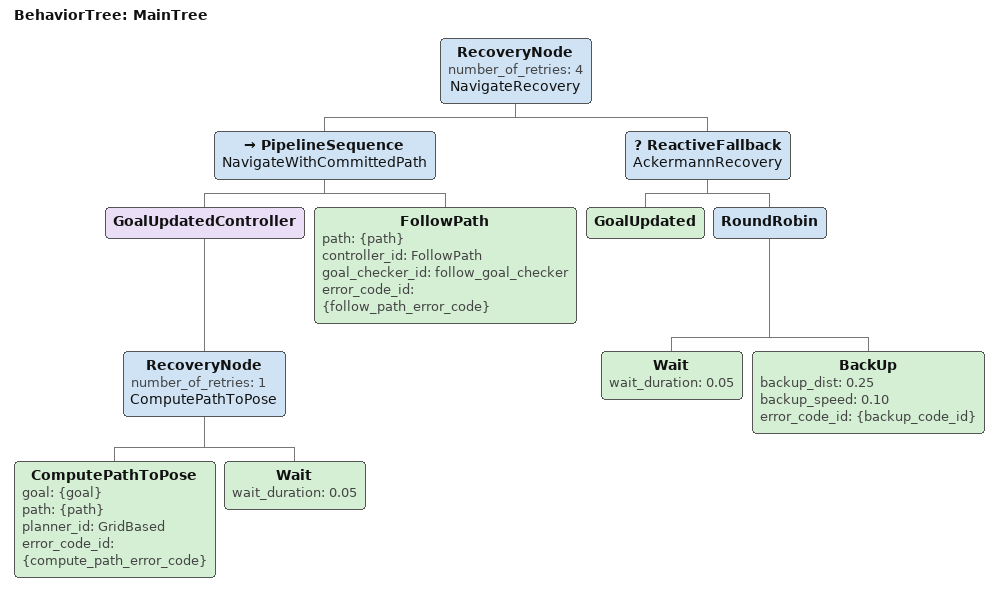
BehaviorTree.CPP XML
<root BTCPP_format="4" main_tree_to_execute="MainTree">
  <BehaviorTree ID="MainTree">
    <RecoveryNode number_of_retries="4" name="NavigateRecovery">
      <PipelineSequence name="NavigateWithCommittedPath">
        <GoalUpdatedController>
          <RecoveryNode number_of_retries="1" name="ComputePathToPose">
            <ComputePathToPose goal="{goal}" path="{path}" planner_id="GridBased" error_code_id="{compute_path_error_code}"/>
            <Wait wait_duration="0.05"/>
          </RecoveryNode>
        </GoalUpdatedController>
        <FollowPath path="{path}" controller_id="FollowPath" goal_checker_id="follow_goal_checker" error_code_id="{follow_path_error_code}"/>
      </PipelineSequence>
      <ReactiveFallback name="AckermannRecovery">
        <GoalUpdated/>
        <RoundRobin>
          <Wait wait_duration="0.05"/>
          <BackUp backup_dist="0.25" backup_speed="0.10" error_code_id="{backup_code_id}"/>
        </RoundRobin>
      </ReactiveFallback>
    </RecoveryNode>
  </BehaviorTree>
</root>
